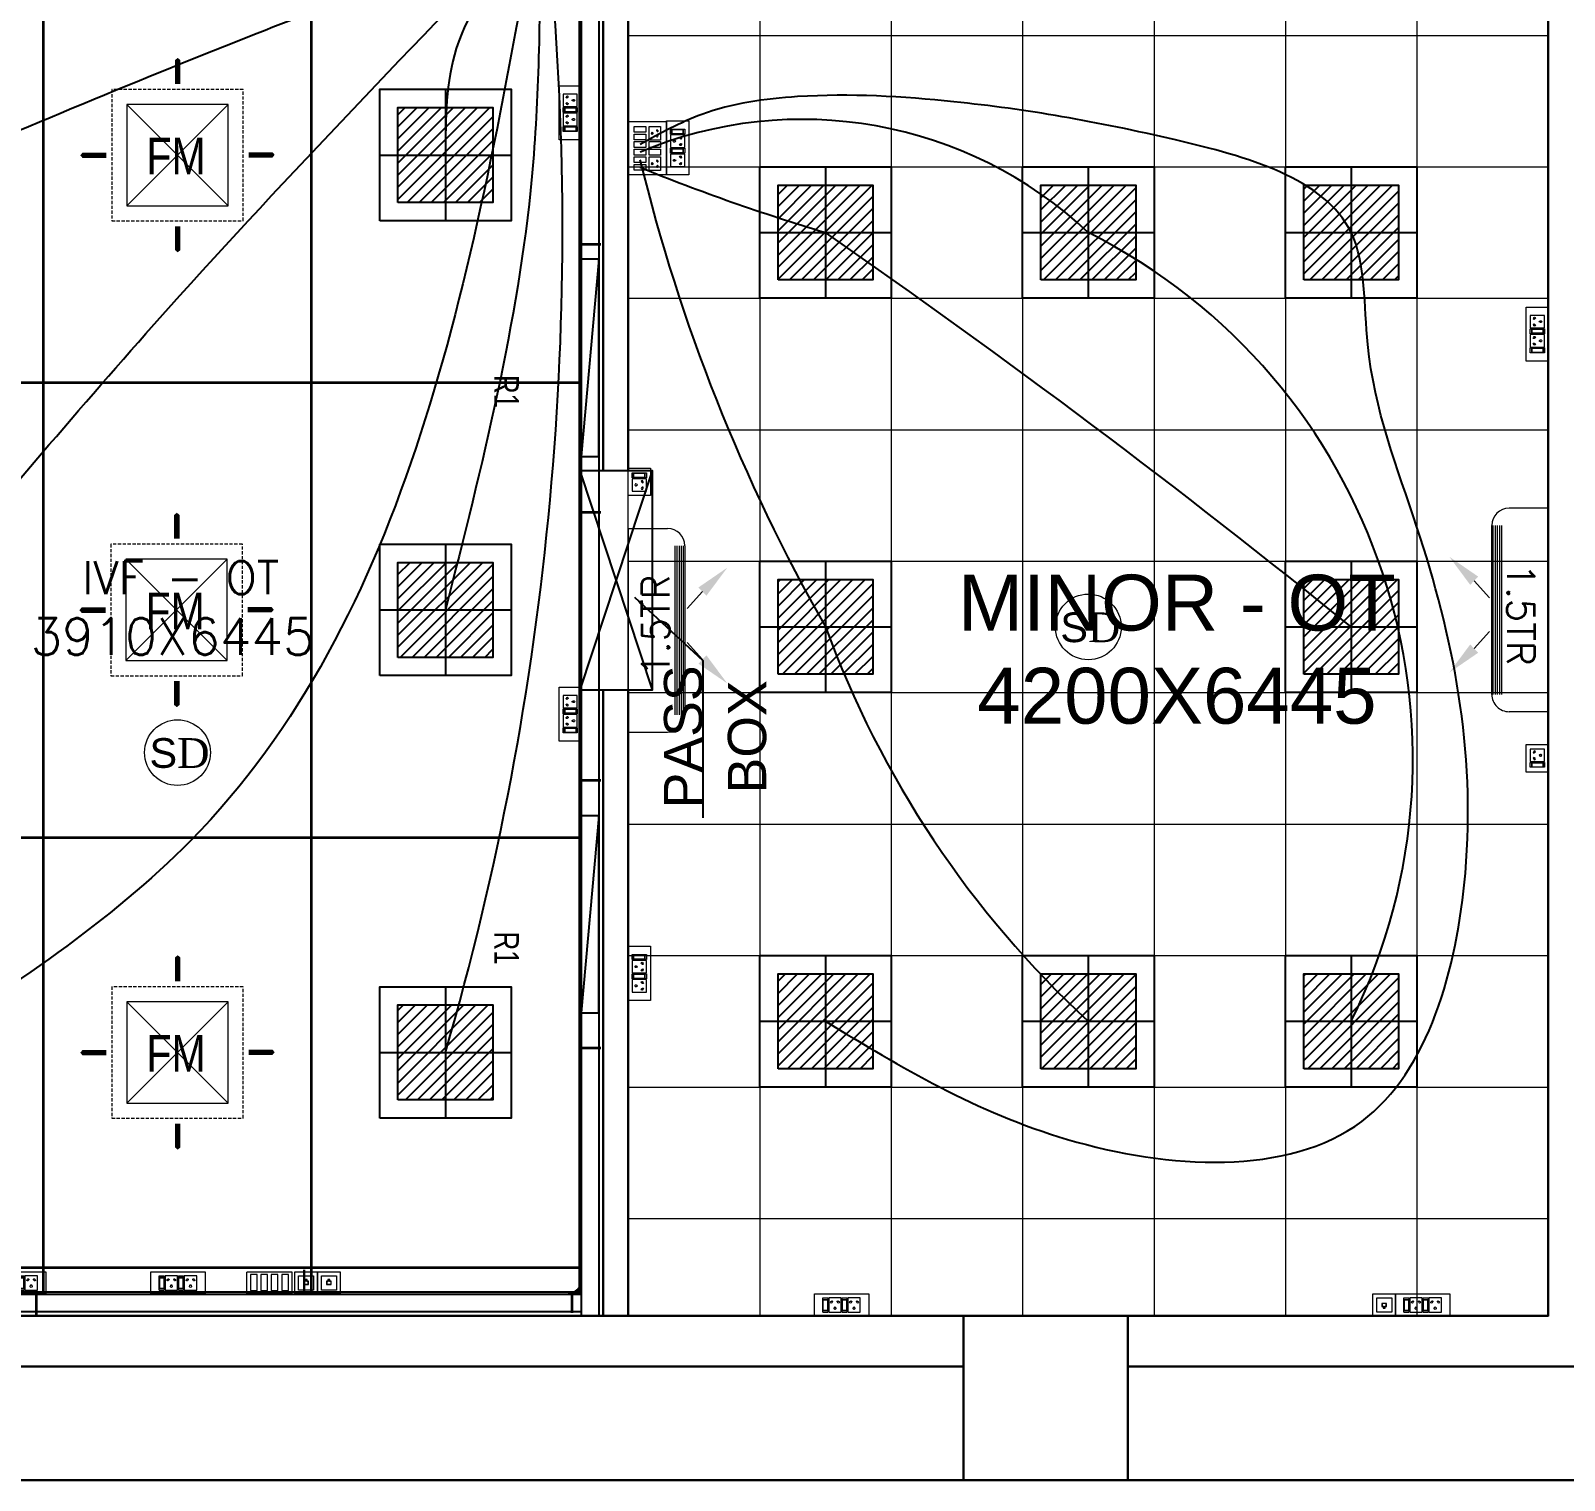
# Model space of a CAD drawing. Header units: millimetres. Extents: x 3552052 to 4144896, y -707811 to -630695.
# Drawn here: x 3564122 to 3571124, y -656005 to -649389 of the extents above; entities that cross this region are included whole.
import ezdxf
from ezdxf.enums import TextEntityAlignment as Align

# ---------------------------------------------------------------- set-up
doc = ezdxf.new("R2010")
doc.units = ezdxf.units.MM
doc.header["$LTSCALE"] = 6
doc.header["$MEASUREMENT"] = 0
doc.linetypes.add('DASHED', pattern=[0.75, 0.5, -0.25])
doc.layers.get('0').update_dxf_attribs({"linetype": 'CONTINUOUS', "lineweight": 0})
for name, color, linetype, lineweight in [('0 Room description', 6, 'CONTINUOUS', 0), ('0 Room Dimensions', 7, 'CONTINUOUS', 0), ('80 mm Wall', 5, 'CONTINUOUS', 0), ('Ahlada 50mm Ceiling Panels', 191, 'CONTINUOUS', 0), ('Ahlada Coving', 3, 'CONTINUOUS', 0), ('Chajja', 7, 'CONTINUOUS', 0), ('COL', 5, 'CONTINUOUS', 0), ('DIM', 7, 'CONTINUOUS', 0), ('ELE-12M RAW&UPS SB', 40, 'CONTINUOUS', 0), ('ELE-4M RAW P.SB', 40, 'CONTINUOUS', 0), ('ELE-4M UPS P.SB', 3, 'CONTINUOUS', 0), ('ELE. 2N0S OF 6-16 UPS SOCKETS', 191, 'CONTINUOUS', 0), ('ELE.LAN POINT', 3, 'CONTINUOUS', 0), ('FA-BELOW SMOKE DERECTOR', 1, 'CONTINUOUS', 0), ('HVAC_HI-WALL_1.5TR', 5, 'CONTINUOUS', 0), ('MEP_HVAC_RA_RAISERS', 3, 'CONTINUOUS', 0), ('MEP_HVAC_SUPPLY_DIFFUSER', 5, 'CONTINUOUS', 0), ('MEP_HVAC_TEXT', 7, 'CONTINUOUS', 0), ('Partition-80WP', 7, 'CONTINUOUS', 0), ('Supply Diffusers', 3, 'CONTINUOUS', 0), ('WALL', 8, 'CONTINUOUS', 0), ('WIN', 151, 'CONTINUOUS', 0)]:
    doc.layers.add(name, color=color, linetype=linetype, lineweight=lineweight)
for name, color, linetype, lineweight, true_color in [('ELE-42W EMERGENCY DOWN LIGHT', 7, 'CONTINUOUS', 0, 0x608ec6), ('ELE-6A AC SOCKET', 7, 'CONTINUOUS', 0, 0x00ceb6), ('ELE-LIGHTING WIRING', 7, 'CONTINUOUS', 0, 0x63d7b6)]:
    doc.layers.add(name, color=color, linetype=linetype, lineweight=lineweight, true_color=true_color)
doc.styles.add('ARIAL', font='arial.ttf')
doc.styles.add('ARIEL', font='sanss___.ttf', dxfattribs={"width": 0.75})
doc.styles.add('PDF Times New Roman', font='times.ttf')
doc.styles.add('ROMAN', font='arial.ttf', dxfattribs={"width": 0.8})
doc.styles.add('SIMPLEX', font='SIMPLEX')
doc.styles.add('VERDANA', font='verdana.ttf')
doc.dimstyles.new('TEXT', dxfattribs={"dimscale": 0, "dimtxt": 500, "dimasz": 100, "dimexe": 75, "dimexo": 100, "dimgap": 50, "dimtad": 0, "dimdec": 0, "dimzin": 0, "dimdsep": 46, "dimtxsty": 'ARIAL', "dimblk": 'OBLIQUE', "dimcen": 0.09, "dimdle": 100, "dimclrd": 256, "dimclre": 256, "dimclrt": 6, "dimadec": 0, "dimazin": 0, "dimtfac": 1, "dimtdec": 0, "dimtofl": 0, "dimtmove": 2, "dimatfit": 3, "dimfxl": 1, "dimfrac": 2, "dimtolj": 1, "dimtzin": 0, "dimarcsym": 0})

# ---------------------------------------------------------------- blocks, each defined once
blk = doc.blocks.new('Voice')
at = {"layer": 'ELE.LAN POINT', "color": 6}
for points in [[(0, -31.8), (127.9, -31.8), (127.9, 92), (0, 92)], [(21.9, -10), (106, -10), (106, 70.1), (21.9, 70.1)], [(77.3, 21.4), (69.7, 21.4), (69.7, 11.7), (58.1, 11.7), (58.1, 21.4), (50.6, 21.4), (50.6, 38.7), (77.3, 38.7)], [(75.9, 22.8), (68.4, 22.8), (68.4, 13), (59.5, 13), (59.5, 22.8), (52, 22.8), (52, 37.4), (75.9, 37.4)]]:
    blk.add_lwpolyline(points, close=True, dxfattribs=at)
blk = doc.blocks.new('SDFF')
at = {"layer": 'ELE-4M RAW P.SB'}
for p, q in [((0, -100), (0, 0)), ((207.1, 0, 0), (0, 0)), ((207.1, -100, 0), (207.1, 0, 0)), ((207.1, -100, 0), (0, -100))]:
    blk.add_line(p, q, dxfattribs=at)
at = {"layer": 'ELE-4M RAW P.SB', "color": 3, "linetype": 'ByBlock'}
blk.add_lwpolyline([(47.2, -84.5), (47.2, -11.2), (16.7, -11.2), (16.7, -84.5)], close=True, dxfattribs=at)
at = {"layer": 'ELE-4M RAW P.SB', "linetype": 'ByBlock'}
for points in [[(94.9, -84.5), (94.9, -11.2), (64.4, -11.2), (64.4, -84.5)], [(142.6, -84.5), (142.6, -11.2), (112.1, -11.2), (112.1, -84.5)], [(190.3, -84.5), (190.3, -11.2), (159.8, -11.2), (159.8, -84.5)]]:
    blk.add_lwpolyline(points, close=True, dxfattribs=at)
blk = doc.blocks.new('6MODULE-UPS')
at = {"layer": 'ELE. 2N0S OF 6-16 UPS SOCKETS', "color": 223, "lineweight": 0}
for p, q in [((-5.7, 91.9), (-5.7, 19.7)), ((-5.7, 91.9), (-5.7, 19.7)), ((19.4, 91.9), (-5.7, 91.9)), ((-5.7, 91.9), (19.4, 91.9)), ((-3.6, 84), (-3.6, 27.6)), ((17.3, 84), (-3.6, 84)), ((17.3, 27.6), (17.3, 84)), ((19.4, 19.7), (19.4, 91.9)), ((23.6, 91.9), (86.9, 91.9)), ((23.6, 19.7), (23.6, 91.9)), ((86.9, 91.9), (86.9, 19.7)), ((91.1, 91.9), (91.1, 19.7)), ((91.1, 91.9), (91.1, 19.7)), ((116.2, 91.9), (91.1, 91.9)), ((91.1, 91.9), (116.2, 91.9)), ((93.2, 84), (93.2, 27.6)), ((114.1, 84), (93.2, 84)), ((114.1, 27.6), (114.1, 84)), ((116.2, 19.7), (116.2, 91.9)), ((120.4, 19.7), (120.4, 91.9)), ((120.4, 91.9), (183.6, 91.9)), ((183.6, 91.9), (183.6, 19.7)), ((-5.7, 19.7), (19.4, 19.7)), ((-3.6, 30.1), (17.3, 30.1)), ((-3.6, 27.6), (17.3, 27.6)), ((86.9, 19.7), (23.6, 19.7)), ((91.1, 19.7), (116.2, 19.7)), ((93.2, 30.1), (114.1, 30.1)), ((93.2, 27.6), (114.1, 27.6)), ((183.6, 19.7), (120.4, 19.7))]:
    blk.add_line(p, q, dxfattribs=at)
blk.add_lwpolyline([(-48.1, 0), (226, 0), (226, 111.6), (-48.1, 111.6)], close=True, dxfattribs=at)
for centre, radius, start, end in [((55.3, 73.6), 4.92, 307.15837, 232.84163), ((152, 73.6), 4.92, 307.15837, 232.84163), ((37.2, 41.7), 4.24, 5.26891, 272.51003), ((40.6, 38.8), 3.42, 202.68381, 75.09514), ((55.3, 68.7), 3.14, 161.40312, 18.59688), ((69.9, 38.8), 3.42, 104.90486, 337.31619), ((73.3, 41.7), 4.24, 267.48997, 174.73109), ((134, 41.7), 4.24, 5.26891, 272.51003), ((137.3, 38.8), 3.42, 202.68381, 75.09514), ((152, 68.7), 3.14, 161.40312, 18.59688), ((166.7, 38.8), 3.42, 104.90486, 337.31619), ((170, 41.7), 4.24, 267.48997, 174.73109)]:
    blk.add_arc(centre, radius, start, end, dxfattribs=at)
blk = doc.blocks.new('54W EME')
at = {"layer": 'ELE-42W EMERGENCY DOWN LIGHT', "lineweight": 25}
h = blk.add_hatch(dxfattribs=at)
h.set_pattern_fill('ANSI31', color=8, scale=312.5, style=0)
h.paths.add_polyline_path([(-216.4, -216.4), (-216.4, 216.4), (216.4, 216.4), (216.4, -216.4)])
for p, q in [((0, 300), (0, -300)), ((-300, 0), (300, 0))]:
    blk.add_line(p, q, dxfattribs=at)
for points in [[(-300, -300), (-300, 300), (300, 300), (300, -300)], [(-216.4, -216.4), (-216.4, 216.4), (216.4, 216.4), (216.4, -216.4)]]:
    blk.add_lwpolyline(points, close=True, dxfattribs=at)
blk = doc.blocks.new('SMOKE DETECTOR')
at = {"layer": 'FA-BELOW SMOKE DERECTOR', "color": 7}
blk.add_circle((931028.7, -118293.9), 166, dxfattribs=at)
at = {"layer": 'FA-BELOW SMOKE DERECTOR', "insert": (930887.1, -118373), "char_height": 150, "attachment_point": 7, "style": 'PDF Times New Roman'}
blk.add_mtext('{\\fArial|b0|i0|c0|p34;S}D', dxfattribs=at)
blk = doc.blocks.new('_Oblique')
at = {"color": 0, "linetype": 'ByBlock', "lineweight": -2}
blk.add_line((-0.5, -0.5), (0.5, 0.5), dxfattribs=at)
blk = doc.blocks.new('A010004 Mezz.F. Layout Plan$0$b & c')
at = {"layer": 'Ahlada Coving', "color": 3}
for p, q in [((-4.1, 40.9), (-5.7, 42.5)), ((-2.7, 7.8), (-3.7, 7.8)), ((-3.7, 7.8), (-2.7, 6)), ((4.9, 15.3), (-2.7, 7.8)), ((-2.7, 6), (5.7, 14.4)), ((8.7, 11.4), (0.3, 3)), ((0.3, 3), (2.1, 2)), ((2.1, 3), (9.7, 10.6)), ((2.1, 2), (2.1, 3)), ((36.9, 0), (35.3, 1.6))]:
    blk.add_line(p, q, dxfattribs=at)
blk.add_lwpolyline([(-5.7, 30.7), (-5.7, 5.7), (0, 0), (25, 0), (22.8, 1.5), (13.2, 1.5), (3.6, 4.5), (3.6, 1.5), (0.6, 1.5), (-4.2, 6.3), (-4.2, 9.3), (-1.2, 9.3), (-4.2, 18.9), (-4.2, 28.4), (-5.7, 30.7)], dxfattribs=at)
for radius, start, end in [(44, 181.9548, 220.5976), (42.5, 184.1661, 265.906), (44, 222.2286, 227.7746), (44, 229.4056, 268.1119)]:
    blk.add_arc((38.3, 44), radius, start, end, dxfattribs=at)
blk = doc.blocks.new('DFGFGFG')
at = {"layer": 'ELE-12M RAW&UPS SB', "color": 3, "linetype": 'ByBlock'}
for p, q in [((3567585.3, -693220.8), (3567638.1, -693220.8)), ((3567585.3, -693283.9), (3567585.3, -693220.8)), ((3567638.1, -693220.8), (3567638.1, -693283.9)), ((3567638.1, -693283.9), (3567585.3, -693283.9)), ((3567585.3, -693422.6), (3567585.3, -693359.5)), ((3567585.3, -693359.5), (3567638.1, -693359.5)), ((3567638.1, -693359.5), (3567638.1, -693422.6)), ((3567638.1, -693422.6), (3567585.3, -693422.6))]:
    blk.add_line(p, q, dxfattribs=at)
for points in [[(3567665.4, -693198.8), (3567665.4, -693442.5), (3567490.5, -693442.5), (3567490.5, -693198.8)], [(3567570.3, -693255.5), (3567570.3, -693281.9), (3567517.5, -693281.9), (3567517.5, -693255.5)], [(3567570.3, -693290.2), (3567570.3, -693316.6), (3567517.5, -693316.6), (3567517.5, -693290.2)], [(3567570.3, -693324.9), (3567570.3, -693351.3), (3567517.5, -693351.3), (3567517.5, -693324.9)], [(3567637.8, -693290.2), (3567637.8, -693316.6), (3567585, -693316.6), (3567585, -693290.2)], [(3567637.8, -693324.9), (3567637.8, -693351.3), (3567585, -693351.3), (3567585, -693324.9)], [(3567570.3, -693359.5), (3567570.3, -693385.9), (3567517.5, -693385.9), (3567517.5, -693359.5)], [(3567570.3, -693394.2), (3567570.3, -693420.6), (3567517.5, -693420.6), (3567517.5, -693394.2)]]:
    blk.add_lwpolyline(points, close=True, dxfattribs=at)
at = {"layer": 'ELE-12M RAW&UPS SB', "color": 3, "linetype": 'ByBlock', "elevation": 0}
blk.add_lwpolyline([(3567570.3, -693220.8), (3567570.3, -693247.2), (3567517.5, -693247.2), (3567517.5, -693220.8)], close=True, dxfattribs=at)
at = {"layer": 'ELE-12M RAW&UPS SB', "color": 3, "linetype": 'ByBlock'}
for centre, radius, start, end in [((3567598.6, -693252.4), 3.6, 37.15837, 322.84163), ((3567602.2, -693252.4), 2.29, 251.40312, 108.59688), ((3567622, -693239.2), 3.1, 357.48997, 264.73109), ((3567622, -693265.5), 3.1, 95.26891, 2.51003), ((3567624.1, -693241.6), 2.5, 194.90486, 67.31619), ((3567624.1, -693263.1), 2.5, 292.68381, 165.09514), ((3567598.6, -693391.1), 3.6, 37.15837, 322.84163), ((3567602.2, -693391.1), 2.29, 251.40312, 108.59688), ((3567622, -693377.9), 3.1, 357.48997, 264.73109), ((3567622, -693404.3), 3.1, 95.26891, 2.51003), ((3567624.1, -693380.4), 2.5, 194.90486, 67.31619), ((3567624.1, -693401.8), 2.5, 292.68381, 165.09514)]:
    blk.add_arc(centre, radius, start, end, dxfattribs=at)
blk = doc.blocks.new('HI WALL SPLIT AC UNIT 1.5TR')
at = {"layer": 'HVAC_HI-WALL_1.5TR', "color": 7, "lineweight": 5}
for p, q in [((1295285.1, -129882.4), (1295362.7, -129951.6)), ((1295595, -129882.4), (1295517.4, -129951.6))]:
    blk.add_line(p, q, dxfattribs=at)
at = {"layer": 'HVAC_HI-WALL_1.5TR', "color": 5, "lineweight": 5}
for p, q in [((1295076, -129962.8), (1295847.5, -129962.8)), ((1294997.2, -130220.8), (1294997.2, -130041.6)), ((1295926.2, -130220.8), (1295926.2, -130041.6)), ((1294997.2, -130220.8), (1295926.2, -130220.8))]:
    blk.add_line(p, q, dxfattribs=at)
at = {"layer": 'HVAC_HI-WALL_1.5TR', "color": 8, "lineweight": 5}
for p, q in [((1295076, -129969.7), (1295847.5, -129969.7)), ((1295076, -129979), (1295847.5, -129979)), ((1295076, -129988.2), (1295847.5, -129988.2)), ((1295076, -129999.8), (1295847.5, -129999.8)), ((1295076, -130009), (1295847.5, -130009))]:
    blk.add_line(p, q, dxfattribs=at)
at = {"layer": 'HVAC_HI-WALL_1.5TR', "color": 5, "lineweight": 5}
for centre, start, end in [((1295076, -130041.6), 90, 180), ((1295847.5, -130041.6), 0, 90)]:
    blk.add_arc(centre, 78.8, start, end, dxfattribs=at)
at = {"layer": 'HVAC_HI-WALL_1.5TR', "color": 7, "lineweight": 5}
for points in [[(1295304, -129864.2), (1295266.2, -129900.6), (1295175.9, -129769)], [(1295576.1, -129864.2), (1295613.9, -129900.6), (1295704.2, -129769)]]:
    blk.add_solid(points, dxfattribs=at)
blk = doc.blocks.new('EQ2WE')
at = {"layer": 'ELE-6A AC SOCKET', "lineweight": 0}
for p, q in [((-99, 170), (-215, 170)), ((-215, 170), (-215, 36)), ((-99, 36), (-99, 170)), ((-91, 36), (-91, 170)), ((-91, 170), (-45, 170)), ((-45, 170), (-91, 170)), ((-87, 51), (-87, 155)), ((-87, 155), (-48, 155)), ((-48, 155), (-48, 51)), ((-45, 170), (-45, 36)), ((-45, 170), (-45, 36)), ((-215, 36), (-99, 36)), ((-45, 36), (-91, 36)), ((-48, 55), (-87, 55)), ((-48, 51), (-87, 51))]:
    blk.add_line(p, q, dxfattribs=at)
blk.add_lwpolyline([(0, 0), (-257, 0), (-257, 206), (0, 206)], close=True, dxfattribs=at)
for centre, radius, start, end in [((-157, 136), 9.08, 307.1584, 232.8416), ((-190, 77), 7.83, 5.2689, 272.51), ((-184, 72), 6.31, 202.6838, 75.0951), ((-157, 127), 5.79, 161.4031, 18.5969), ((-130, 72), 6.31, 104.9049, 337.3162), ((-124, 77), 7.83, 267.49, 174.7311)]:
    blk.add_arc(centre, radius, start, end, dxfattribs=at)
blk = doc.blocks.new('GFFGGFF')
at = {"layer": 'ELE-4M UPS P.SB', "color": 251, "linetype": 'ByBlock'}
for p, q in [((3573938.1, -700506.2), (3573938.1, -706951.2)), ((3574538.1, -700506.2), (3574538.1, -706951.2)), ((3575138.1, -700506.2), (3575138.1, -706951.2)), ((3575738.1, -700506.2), (3575738.1, -706951.2)), ((3576338.1, -700506.2), (3576338.1, -706951.2)), ((3576938.1, -700506.2), (3576938.1, -706951.2)), ((3573338.1, -701106.2), (3577538.1, -701106.2)), ((3573338.1, -701706.2), (3577538.1, -701706.2)), ((3573338.1, -702306.2), (3577538.1, -702306.2)), ((3573338.1, -702906.2), (3577538.1, -702906.2)), ((3573338.1, -703506.2), (3577538.1, -703506.2)), ((3573338.1, -704106.2), (3577538.1, -704106.2)), ((3573338.1, -704706.2), (3577538.1, -704706.2)), ((3573338.1, -705306.2), (3577538.1, -705306.2)), ((3573338.1, -705906.2), (3577538.1, -705906.2)), ((3573338.1, -706506.2), (3577538.1, -706506.2))]:
    blk.add_line(p, q, dxfattribs=at)
blk.add_lwpolyline([(3573338.1, -700506.2), (3577538.1, -700506.2), (3577538.1, -706951.2), (3573338.1, -706951.2)], close=True, dxfattribs=at)
blk = doc.blocks.new('RA_RAISER')
at = {"layer": 'MEP_HVAC_RA_RAISERS', "lineweight": 25}
blk.add_line((3561965.8, -606672.8), (3562865.8, -606752.8), dxfattribs=at)
blk.add_lwpolyline([(3562865.8, -606672.8), (3561965.8, -606672.8), (3561965.8, -606752.8), (3562865.8, -606752.8)], close=True, dxfattribs=at)
blk.add_lwpolyline([(3562415.8, -606784, 0, 66.4, 0), (3562415.8, -606861.5, 0, 0, 0), (3562415.8, -606988.1, 0, 0, 0), (3562515.9, -606988.1, 0, 0, 0), (3562240.8, -607052.5, 0, 0, 0), (3562393.1, -607052.5, 0, 0, 0), (3562393.1, -607148, 0, 0, 0)], format="xyseb", dxfattribs=at)
at = {"layer": 'MEP_HVAC_RA_RAISERS', "lineweight": 25, "insert": (3562494.5, -607037.4), "char_height": 112.5, "width": 174.151, "attachment_point": 1, "style": 'ARIEL'}
blk.add_mtext('R1', dxfattribs=at)
blk = doc.blocks.new('FM3')
at = {"layer": 'Supply Diffusers'}
for p, q in [((234.6, -234.9), (-235.4, 235.1)), ((-235.4, -234.9), (234.6, 235.1))]:
    blk.add_line(p, q, dxfattribs=at)
at = {"layer": 'Supply Diffusers', "color": 7}
for points in [[(0.6, 451.1, 0, 150, 0), (0.6, 390.6, 25, 25, 0), (0.6, 330.1, 25, 25, 0)], [(-451.4, -0.9, 0, 150, 0), (-390.9, -0.9, 25, 25, 0), (-330.4, -0.9, 25, 25, 0)], [(450.6, 1.1, 0, 150, 0), (390.1, 1.1, 25, 25, 0), (329.6, 1.1, 25, 25, 0)], [(0.6, -450.9, 0, 150, 0), (0.6, -390.4, 25, 25, 0), (0.6, -329.9, 25, 25, 0)]]:
    blk.add_lwpolyline(points, format="xyseb", dxfattribs=at)
at = {"layer": 'Supply Diffusers', "linetype": 'DASHED', "ltscale": 5}
blk.add_lwpolyline([(-305.4, -304.9), (304.6, -304.9), (304.6, 305.1), (-305.4, 305.1)], close=True, dxfattribs=at)
at = {"layer": 'Supply Diffusers'}
blk.add_lwpolyline([(-235.4, -234.9), (234.6, -234.9), (234.6, 235.1), (-235.4, 235.1)], close=True, dxfattribs=at)
at = {"layer": 'Supply Diffusers', "style": 'ROMAN', "width": 0.8}
blk.add_text('FM', height=170, dxfattribs=at).set_placement((-144.4, -89.7))
blk = doc.blocks.new('SA DIFFUSER 600X600MM')
at = {"layer": 'Supply Diffusers', "color": 1, "xscale": 0.9836065573758823, "yscale": 0.9836065573758823, "zscale": 0.9836065573758823}
blk.add_blockref('FM3', (1302829.9, -127949.5, 14384.8), dxfattribs=at)

msp = doc.modelspace()

# ---------------------------------------------------------------- linework, layer by layer
at = {"layer": '80 mm Wall', "lineweight": -3, "ltscale": 500}
for p, q in [((3566635.5, -648810.4), (3566635.5, -655255.4)), ((3566715.5, -648810.4), (3566715.5, -655255.4)), ((3562925.5, -655155.4), (3566635.5, -655155.4)), ((3562925.5, -655235.4), (3566635.5, -655235.4))]:
    msp.add_line(p, q, dxfattribs=at)
at = {"layer": 'Ahlada 50mm Ceiling Panels', "lineweight": -3}
for p, q in [((3564179.5, -655145.4), (3564179.5, -648920.4)), ((3564182.5, -655145.4), (3564182.5, -648920.4)), ((3565402.5, -655145.4), (3565402.5, -648920.4)), ((3565405.5, -655145.4), (3565405.5, -648920.4)), ((3566625.5, -648920.4), (3566625.5, -655145.4)), ((3562935.5, -650993.4), (3566625.5, -650993.4)), ((3562935.5, -650996.4), (3566625.5, -650996.4)), ((3562935.5, -653069.4), (3566625.5, -653069.4)), ((3562935.5, -653072.4), (3566625.5, -653072.4)), ((3562935.5, -655032.4), (3566625.5, -655032.4)), ((3562935.5, -655035.4), (3566625.5, -655035.4)), ((3562935.5, -655145.4), (3566625.5, -655145.4))]:
    msp.add_line(p, q, dxfattribs=at)
at = {"layer": 'Chajja', "color": 7, "lineweight": 30, "ltscale": 200}
msp.add_line((3558340.5, -656005.4), (3580855.5, -656005.4), dxfattribs=at)
at = {"layer": 'COL', "color": 7, "lineweight": 30}
msp.add_lwpolyline([(3568380.5, -655255.4), (3569130.5, -655255.4), (3569130.5, -656005.4), (3568380.5, -656005.4)], close=True, dxfattribs=at)
at = {"layer": 'ELE-LIGHTING WIRING', "color": 254, "lineweight": -3, "true_color": 0xdebad0}
for centre, radius, start, end in [((3553096.2, -650298), 13453.8, 343.79567, 5.68835), ((3567644.7, -651702.5), 1908.6, 46.83091, 112.83787), ((3574910.1, -648033.6), 8239, 193.65173, 209.65825), ((3570553.5, -640984), 9738.5, 247.99071, 253.27231), ((3544506.4, -683802.6), 40767.8, 51.0215, 55.2387), ((3567741.1, -652713.6), 2690.4, 333.58533, 63.28457), ((3572079.2, -650524.7), 4610, 200.11996, 227.26017)]:
    msp.add_arc(centre, radius, start, end, dxfattribs=at)
for points in [[(3566310.4, -648964.5), (3565156.6, -649401.9), (3563568.1, -650056.9)], [(3566414.4, -648964.5), (3564851.1, -653087.4), (3563569.5, -654052.4)], [(3563569.5, -652032.9), (3564648.4, -650771.7), (3566345.1, -648964.5)], [(3566379.7, -648964.5), (3566065.2, -649470.9), (3566015.5, -649956.9)], [(3566449.1, -648964.5), (3566410, -650055.4), (3566015.5, -652032.9)], [(3567750.5, -653910.4), (3568855.2, -654449.3), (3570198.7, -654367.2), (3570671.7, -653234.8), (3570450.5, -651654.7), (3570226.2, -650822), (3570150.5, -650310.4), (3569348.8, -649887.9), (3568336.6, -649713.6), (3567623.6, -649690.2), (3567186.1, -649771.6), (3566903.9, -649908.8)]]:
    msp.add_spline(points, degree=3, dxfattribs=at)
at = {"layer": 'Partition-80WP', "lineweight": -3, "ltscale": 0.5}
for p, q in [((3566724.5, -650363.3, -92016.4), (3566629.3, -650363.3, -92016.4)), ((3566724.5, -650366.3, -92016.4), (3566629.3, -650366.3, -92016.4)), ((3566724.5, -651586.3, -92016.4), (3566629.3, -651586.3, -92016.4)), ((3566724.5, -651589.3, -92016.4), (3566629.3, -651589.3, -92016.4)), ((3566724.5, -652809.3, -92016.4), (3566629.3, -652809.3, -92016.4)), ((3566724.5, -652812.3, -92016.4), (3566629.3, -652812.3, -92016.4)), ((3566724.5, -654032.3, -92016.4), (3566629.3, -654032.3, -92016.4)), ((3566724.5, -654035.3, -92016.4), (3566629.3, -654035.3, -92016.4)), ((3565368.5, -655044.8, -92016.4), (3565368.5, -655140.1, -92016.4)), ((3565371.5, -655044.8, -92016.4), (3565371.5, -655140.1, -92016.4)), ((3564145.5, -655155.4), (3564145.5, -655250.7)), ((3564148.5, -655155.4), (3564148.5, -655250.7)), ((3566591.5, -655145.5, -92016.4), (3566591.5, -655240.8, -92016.4)), ((3566594.5, -655145.5, -92016.4), (3566594.5, -655240.8, -92016.4))]:
    msp.add_line(p, q, dxfattribs=at)
at = {"layer": 'WALL', "color": 7, "lineweight": 30}
for p, q in [((3566735.5, -648810.4), (3566735.5, -651397.9)), ((3566850.5, -648810.4), (3566850.5, -651397.9)), ((3571050.5, -648810.4), (3571050.5, -655255.4)), ((3566735.5, -652397.9), (3566735.5, -655255.4)), ((3566850.5, -652397.9), (3566850.5, -655255.4)), ((3563205.5, -655255.4), (3568380.5, -655255.4)), ((3569130.5, -655255.4), (3571050.5, -655255.4)), ((3563205.5, -655485.4), (3568380.5, -655485.4)), ((3569130.5, -655485.4), (3575090.5, -655485.4))]:
    msp.add_line(p, q, dxfattribs=at)
at = {"layer": 'WIN', "color": 251, "lineweight": -3}
for p, q in [((3566960.7, -652397.9), (3566630.7, -651397.9)), ((3566630.7, -652397.9), (3566960.7, -651397.9))]:
    msp.add_line(p, q, dxfattribs=at)
msp.add_lwpolyline([(3566630.7, -652397.9), (3566960.7, -652397.9), (3566960.7, -651397.9), (3566630.7, -651397.9)], close=True, dxfattribs=at)

# ---------------------------------------------------------------- block references
at = {"layer": 'Ahlada Coving', "lineweight": -3, "ltscale": 500, "xscale": -1.418185559101401, "yscale": 1.418185559101401, "zscale": 1.418185559101401}
msp.add_blockref('A010004 Mezz.F. Layout Plan$0$b & c', (3566627.5, -655155.4), dxfattribs=at)
at = {"layer": 'ELE-42W EMERGENCY DOWN LIGHT', "lineweight": -3}
for p in [(3566015.5, -649956.9), (3567750.5, -650310.4), (3568950.5, -650310.4), (3570150.5, -650310.4), (3566015.5, -652032.9), (3567750.5, -652110.4), (3570150.5, -652110.4), (3567750.5, -653910.4), (3568950.5, -653910.4), (3570150.5, -653910.4), (3566015.5, -654052.4)]:
    msp.add_blockref('54W EME', p, dxfattribs=at)
at = {"layer": 'ELE-4M RAW P.SB', "color": 0, "lineweight": -3}
msp.add_blockref('SDFF', (3565108.6, -655054.7, 0), dxfattribs=at)
at = {"layer": 'ELE-4M UPS P.SB', "color": 0, "lineweight": -3}
for name, p in [('GFFGGFF', (-6487.5, 51695.7)), ('DFGFGFG', (-639.9, 43394.6))]:
    msp.add_blockref(name, p, dxfattribs=at)
at = {"layer": 'ELE-6A AC SOCKET', "color": 254, "lineweight": -3, "true_color": 0xdebad0, "xscale": 0.4891628617315313, "yscale": 0.4891628617315313, "zscale": 0.4891628617315313}
for p, rotation in [((3566951.2, -651385.6), 90), ((3570949.8, -652773.3), 270)]:
    msp.add_blockref('EQ2WE', p, dxfattribs=dict(at, rotation=rotation))
at = {"layer": 'ELE. 2N0S OF 6-16 UPS SOCKETS', "lineweight": -3, "xscale": -0.9026075240774036, "yscale": 0.9026075240774036, "zscale": 0.9026075240774036}
for p, rotation in [((3566534.8, -649844.4), 269.9999999999996), ((3567126.2, -649843.9), 89.99999999999952), ((3570949.8, -650854.4), 269.9999999999995), ((3566534.8, -652588.9), 269.9999999999996), ((3566951.2, -653611.4), 89.99999999999952), ((3563987.2, -655054, 0), 180), ((3564714.6, -655054, 0), 180), ((3567743.9, -655154.7), 180), ((3570396.6, -655154.7), 180)]:
    msp.add_blockref('6MODULE-UPS', p, dxfattribs=dict(at, rotation=rotation))
at = {"layer": 'ELE.LAN POINT', "color": 7, "lineweight": 30, "xscale": -0.8135966191344682, "yscale": 0.8135966191344682, "zscale": 0.8135966191344682}
for p, rotation in [((3565327.5, -655079.8), 180), ((3565431.5, -655079.8), 180), ((3570353.2, -655229.5), 359.9999999999999)]:
    msp.add_blockref('Voice', p, dxfattribs=dict(at, rotation=rotation))
at = {"layer": 'FA-BELOW SMOKE DERECTOR', "color": 6, "lineweight": -3, "xscale": 0.9035551315104862, "yscale": 0.9035551315104862, "zscale": 0.9035551315104862}
for p in [(2727714.8, -545225.4), (2723556.8, -545799.1)]:
    msp.add_blockref('SMOKE DETECTOR', p, dxfattribs=at)
at = {"layer": 'HVAC_HI-WALL_1.5TR', "lineweight": -3}
for p, rotation in [((3440829.7, -1947494.6), 89.99999999999999), ((3697071.3, 643335.8), 270)]:
    msp.add_blockref('HI WALL SPLIT AC UNIT 1.5TR', p, dxfattribs=dict(at, rotation=rotation))
at = {"layer": 'MEP_HVAC_RA_RAISERS', "lineweight": -3, "rotation": 270}
for p in [(4173388.3, 2911533.7, -46008.2), (4173388.3, 2908993.5, -46008.2)]:
    msp.add_blockref('RA_RAISER', p, dxfattribs=at)
at = {"layer": 'MEP_HVAC_SUPPLY_DIFFUSER', "lineweight": -3}
for p in [(2261963, -522007.6, -14384.8), (2261959, -524083.6, -14384.8), (2261963, -526103.1, -14384.8)]:
    msp.add_blockref('SA DIFFUSER 600X600MM', p, dxfattribs=at)

# ---------------------------------------------------------------- texts
at = {"layer": '0 Room description', "color": 251, "lineweight": -3, "style": 'SIMPLEX'}
msp.add_text('IVF - OT', height=150, dxfattribs=at).set_placement((3564806.8, -651885.6, -1610551), align=Align.MIDDLE)
at = {"layer": '0 Room Dimensions', "color": 251, "lineweight": -3, "style": 'SIMPLEX'}
msp.add_text('3910X6445', height=168, dxfattribs=at).set_placement((3564121.9, -652238.3, 241159.2))
at = {"layer": 'DIM', "color": 7, "lineweight": -3, "insert": (3569355.1, -652213.8, -101230.8), "char_height": 255, "width": 2454.158, "attachment_point": 5, "style": 'ARIAL'}
msp.add_mtext('MINOR - OT\\P4200X6445', dxfattribs=at)
at = {"layer": 'DIM', "color": 7, "lineweight": -3, "insert": (3567247.9, -652612.3), "char_height": 175, "width": 1149.25, "attachment_point": 5, "rotation": 90, "style": 'ARIAL'}
msp.add_mtext('PASS BOX', dxfattribs=at)
at = {"layer": 'MEP_HVAC_TEXT', "color": 0, "lineweight": -3, "char_height": 125, "attachment_point": 3, "style": 'VERDANA'}
for insert, rotation in [((3566913, -651871.5), 89.99312), ((3570988, -652287.4), 269.99312)]:
    msp.add_mtext_dynamic_manual_height_columns('{\\Fromans|c0;\\C256;1.5TR}', width=1718.699, gutter_width=750, heights=[0], dxfattribs=dict(at, insert=insert, rotation=rotation))

# ---------------------------------------------------------------- leaders
at = {"layer": 'WIN', "color": 251, "lineweight": -3}
msp.add_leader([(3566879.2, -651975.3), (3567190.7, -652263.8), (3567190.7, -652981.6)], dimstyle='TEXT', override={"dimscale": 1, "dimtxt": 200, "dimasz": 50, "dimfxl": 0.18}, dxfattribs=at)

doc.saveas('drawing.dxf')
